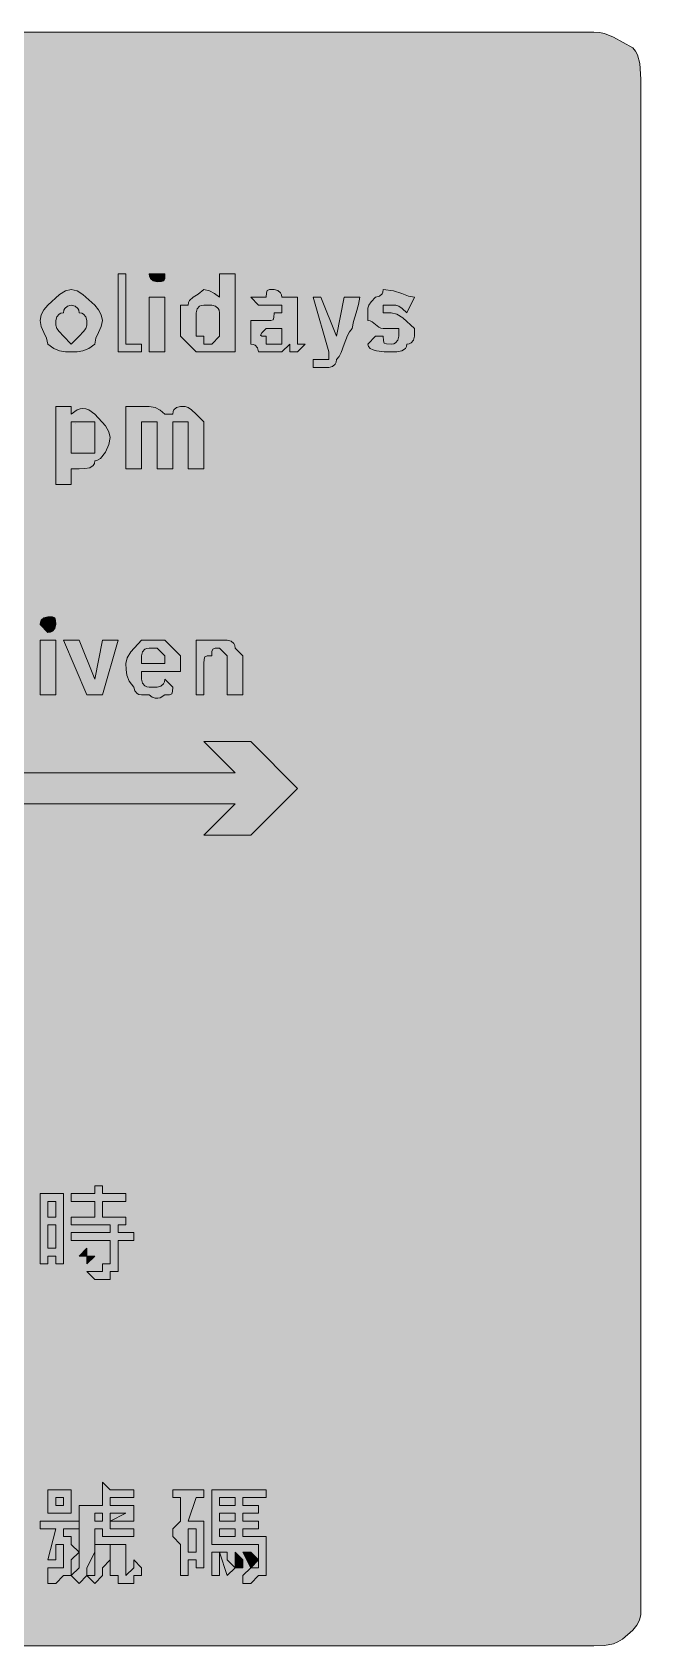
# Model space of a CAD drawing. Header units: metres. Extents: x 9 to 558, y 11 to 259.
# Drawn here: x 464 to 557.6, y 11 to 259.4 of the extents above; entities that cross this region are included whole.
import ezdxf

# ---------------------------------------------------------------- set-up
doc = ezdxf.new("R2010")
doc.units = ezdxf.units.M
for name, color, linetype, true_color in [('FILL_BLUE_0000FF', 7, 'Continuous', 0x0000ff), ('FILL_WHITE_FFFFFF', 7, 'Continuous', 0xffffff), ('STROKE_WHITE_FFFFFF', 7, 'Continuous', 0xffffff)]:
    doc.layers.add(name, color=color, linetype=linetype, true_color=true_color)

msp = doc.modelspace()

# ---------------------------------------------------------------- hatches: boundary and pattern name
at = {"layer": 'FILL_BLUE_0000FF', "true_color": 0x0000ff}
h = msp.add_hatch(color=7, dxfattribs=at)
h.dxf.hatch_style = 1
h.paths.add_polyline_path([(551.26, 259.39), (552.02, 259.23), (553.41, 258.69), (556.41, 257.04), (556.81, 256.54), (557.1, 255.95), (557.46, 254.64), (557.61, 252.24), (557.61, 18.24), (557.61, 15.84), (557.42, 14.96), (557.01, 14.19), (556.41, 13.44), (554.8, 12.05), (554.09, 11.63), (553.41, 11.34), (552.02, 11.08), (550.41, 11.04), (16.41, 11.04), (14.01, 11.04), (13.13, 11.75), (12.36, 12.24), (11.82, 12.73), (11.66, 13.04), (11.61, 13.44), (10.82, 13.89), (10.22, 14.36), (9.8, 14.85), (9.51, 15.39), (9.25, 16.65), (9.21, 18.24), (9.21, 252.24), (9.21, 254.64), (11.61, 257.04), (12.36, 257.64), (13.13, 258.05), (14.01, 258.24), (14.76, 258.84), (15.53, 259.25), (16.41, 259.44), (550.41, 259.44), (551.26, 259.39)])
at = {"layer": 'FILL_WHITE_FFFFFF', "true_color": 0xffffff}
h = msp.add_hatch(color=7, dxfattribs=at)
h.dxf.hatch_style = 1
h.paths.add_polyline_path([(477.21, 222.24), (478.41, 222.24), (478.41, 212.64), (478.41, 211.44), (479.61, 211.44), (480.81, 211.44), (480.81, 210.24), (479.61, 210.24), (478.41, 210.24), (477.21, 210.24), (477.21, 211.44), (477.21, 222.24)])
h = msp.add_hatch(color=7, dxfattribs=at)
h.dxf.hatch_style = 1
h.paths.add_polyline_path([(484.39, 221.55), (484.26, 221.19), (483.9, 221.06), (483.21, 221.04), (482.61, 221.19), (482.2, 221.55), (482.06, 221.84), (482.01, 222.24), (483.21, 222.24), (484.41, 222.24), (484.39, 221.55)])
h = msp.add_hatch(color=7, dxfattribs=at)
h.dxf.hatch_style = 1
h.paths.add_polyline_path([(490.41, 210.24), (489.21, 210.24), (486.81, 212.64), (486.81, 217.44), (488.01, 217.44), (488.06, 217.84), (488.22, 218.15), (488.76, 218.64), (489.53, 219.13), (490.41, 219.84), (491.29, 219.65), (492.06, 219.24), (492.81, 218.64), (492.81, 222.24), (495.21, 222.24), (495.21, 210.24), (492.81, 210.24), (491.61, 210.24), (490.41, 210.24)])
h.paths.add_polyline_path([(492.81, 213.84), (492.81, 215.04), (492.81, 216.24), (492.76, 216.64), (492.62, 216.93), (492.21, 217.29), (491.61, 217.44), (490.41, 217.44), (490.01, 217.39), (489.72, 217.25), (489.36, 216.84), (489.21, 216.24), (489.21, 212.64), (490.41, 212.64), (490.41, 211.44), (491.61, 211.44), (492.81, 212.64), (492.81, 213.84)], flags=16)
h = msp.add_hatch(color=7, dxfattribs=at)
h.dxf.hatch_style = 1
h.paths.add_polyline_path([(465.81, 216.69), (466.41, 217.44), (468.21, 219.09), (469.11, 219.63), (470.01, 219.84), (470.91, 219.63), (471.81, 219.09), (473.61, 217.44), (474.21, 216.69), (474.62, 215.92), (474.81, 215.04), (474.62, 214.14), (474.21, 213.24), (473.8, 212.34), (473.61, 211.44), (472.71, 210.75), (471.81, 210.39), (470.91, 210.26), (470.01, 210.24), (469.11, 210.26), (468.21, 210.39), (467.31, 210.75), (466.41, 211.44), (466.22, 212.34), (465.81, 213.24), (465.4, 214.14), (465.21, 215.04), (465.4, 215.92), (465.81, 216.69)])
h.paths.add_polyline_path([(469, 216.93), (468.86, 216.64), (468.81, 216.24), (468.41, 216.19), (468.12, 216.05), (467.76, 215.64), (467.61, 215.04), (467.63, 214.33), (467.76, 213.84), (468.12, 213.35), (468.81, 212.64), (470.01, 211.44), (471.21, 212.64), (471.9, 213.35), (472.26, 213.84), (472.39, 214.33), (472.41, 215.04), (472.26, 215.64), (471.9, 216.05), (471.61, 216.19), (471.21, 216.24), (471.16, 216.64), (471.02, 216.93), (470.61, 217.29), (470.01, 217.44), (469.41, 217.29), (469, 216.93)], flags=16)
h = msp.add_hatch(color=7, dxfattribs=at)
h.dxf.hatch_style = 1
h.paths.add_polyline_path([(482.01, 210.24), (482.01, 218.64), (484.41, 218.64), (484.41, 210.24), (482.01, 210.24)])
h = msp.add_hatch(color=7, dxfattribs=at)
h.dxf.hatch_style = 1
h.paths.add_polyline_path([(498.66, 210.84), (498.3, 211.25), (498.01, 211.39), (497.61, 211.44), (497.61, 212.64), (497.61, 215.04), (498.81, 215.04), (500.01, 215.04), (500.7, 215.06), (501.06, 215.19), (501.19, 215.55), (501.21, 216.24), (502.41, 216.24), (502.41, 217.44), (501.21, 217.44), (500.01, 217.44), (498.81, 217.44), (497.61, 218.64), (498.81, 218.64), (500.01, 218.64), (500.03, 219.33), (500.16, 219.69), (500.52, 219.82), (501.21, 219.84), (501.81, 219.69), (502.22, 219.33), (502.36, 219.04), (502.41, 218.64), (504.81, 218.64), (504.81, 217.44), (504.81, 215.04), (504.81, 212.64), (504.81, 211.44), (506.01, 211.44), (504.81, 210.24), (503.61, 210.24), (503.61, 211.44), (502.41, 210.24), (500.01, 210.24), (498.81, 210.24), (498.66, 210.84)])
h.paths.add_polyline_path([(502.41, 211.44), (502.41, 212.64), (502.41, 213.84), (501.21, 213.84), (500.01, 213.84), (499.33, 213.15), (499.11, 212.79), (499.33, 212.66), (500.01, 212.64), (500.01, 211.44), (501.21, 211.44), (502.41, 211.44)], flags=16)
h = msp.add_hatch(color=7, dxfattribs=at)
h.dxf.hatch_style = 1
h.paths.add_polyline_path([(509.61, 210.24), (507.21, 218.64), (508.41, 218.64), (510.81, 212.64), (512.01, 218.64), (514.41, 218.64), (514.22, 217.55), (513.81, 216.24), (513.4, 214.93), (513.21, 213.84), (512.81, 213.34), (512.5, 212.75), (512.01, 211.44), (511.52, 210.13), (511.21, 209.54), (510.81, 209.04), (510.76, 208.64), (510.62, 208.35), (510.21, 207.99), (509.61, 207.84), (508.41, 207.84), (507.21, 207.84), (507.21, 209.04), (508.41, 209.04), (509.61, 209.04), (509.61, 210.24)])
h = msp.add_hatch(color=7, dxfattribs=at)
h.dxf.hatch_style = 1
h.paths.add_polyline_path([(519.21, 216.24), (520.11, 216.03), (521.01, 215.49), (522.81, 213.84), (522.81, 212.64), (522.66, 212.04), (522.3, 211.63), (522.01, 211.49), (521.61, 211.44), (521.56, 211.04), (521.4, 210.75), (520.86, 210.39), (520.09, 210.26), (519.21, 210.24), (518.14, 210.26), (516.96, 210.39), (516.43, 210.53), (516, 210.75), (515.72, 211.04), (515.61, 211.44), (516.81, 212.64), (518.01, 212.64), (518.03, 211.95), (518.16, 211.59), (518.52, 211.46), (519.21, 211.44), (519.61, 211.49), (519.9, 211.63), (520.26, 212.04), (520.41, 212.64), (520.41, 213.84), (519.21, 213.84), (518.01, 213.84), (517.61, 213.89), (517.3, 214.03), (516.81, 214.44), (516.32, 214.85), (516.01, 214.99), (515.61, 215.04), (515.61, 216.24), (515.63, 216.95), (515.76, 217.44), (516.12, 217.93), (516.81, 218.64), (517.41, 218.79), (517.82, 219.15), (517.96, 219.44), (518.01, 219.84), (519.6, 219.65), (520.86, 219.24), (521.89, 218.83), (522.81, 218.64), (521.61, 216.24), (520.9, 216.93), (520.41, 217.29), (519.92, 217.42), (519.21, 217.44), (518.01, 217.44), (518.01, 216.24), (519.21, 216.24)])
h = msp.add_hatch(color=7, dxfattribs=at)
h.dxf.hatch_style = 1
h.paths.add_polyline_path([(471.36, 201.48), (471.81, 201.54), (472.26, 201.48), (472.71, 201.31), (473.61, 200.64), (475.26, 198.84), (475.8, 197.94), (476.01, 197.04), (475.8, 195.97), (475.26, 194.79), (474.49, 193.83), (474.06, 193.55), (473.61, 193.44), (473.56, 193.04), (473.4, 192.75), (472.86, 192.39), (472.09, 192.26), (471.21, 192.24), (470.01, 192.24), (470.01, 189.84), (467.61, 189.84), (467.61, 201.84), (470.01, 201.84), (470.01, 200.64), (470.91, 201.31), (471.36, 201.48)])
h.paths.add_polyline_path([(470.01, 195.84), (470.01, 194.64), (472.41, 194.64), (473.61, 194.64), (473.61, 199.44), (471.21, 199.44), (470.01, 199.44), (470.01, 198.24), (470.01, 195.84)], flags=16)
h = msp.add_hatch(color=7, dxfattribs=at)
h.dxf.hatch_style = 1
h.paths.add_polyline_path([(482.89, 201.65), (483.66, 201.24), (484.41, 200.64), (485.61, 200.64), (485.66, 201.04), (485.8, 201.33), (486.21, 201.69), (486.81, 201.84), (487.52, 201.82), (488.01, 201.69), (488.5, 201.33), (489.21, 200.64), (490.41, 199.44), (490.41, 192.24), (488.01, 192.24), (488.01, 198.24), (488.01, 199.44), (486.81, 199.44), (485.61, 199.44), (485.61, 198.24), (485.61, 192.24), (483.21, 192.24), (483.21, 198.24), (483.21, 199.44), (482.01, 199.44), (480.81, 199.44), (480.81, 198.24), (480.81, 192.24), (478.41, 192.24), (478.41, 201.84), (480.81, 201.84), (482.01, 201.84), (482.89, 201.65)])
h = msp.add_hatch(color=7, dxfattribs=at)
h.dxf.hatch_style = 1
h.paths.add_polyline_path([(467.46, 167.64), (467.1, 167.23), (466.81, 167.09), (466.41, 167.04), (465.21, 168.24), (465.26, 168.64), (465.4, 168.93), (465.81, 169.29), (466.41, 169.44), (467.1, 169.42), (467.46, 169.29), (467.59, 168.93), (467.61, 168.24), (467.46, 167.64)])
h = msp.add_hatch(color=7, dxfattribs=at)
h.dxf.hatch_style = 1
h.paths.add_polyline_path([(465.21, 157.44), (465.21, 165.84), (467.61, 165.84), (467.61, 157.44), (465.21, 157.44)])
h = msp.add_hatch(color=7, dxfattribs=at)
h.dxf.hatch_style = 1
h.paths.add_polyline_path([(477.21, 165.84), (474.81, 157.44), (472.41, 157.44), (468.81, 165.84), (471.21, 165.84), (473.61, 159.84), (474.81, 165.84), (477.21, 165.84)])
h = msp.add_hatch(color=7, dxfattribs=at)
h.dxf.hatch_style = 1
h.paths.add_polyline_path([(480.41, 157.49), (480.12, 157.63), (479.76, 158.04), (479.61, 158.64), (478.92, 159.54), (478.56, 160.44), (478.43, 161.34), (478.41, 162.24), (478.62, 163.14), (479.16, 164.04), (480.81, 165.84), (484.41, 165.84), (486.81, 163.44), (486.81, 161.04), (480.81, 161.04), (480.81, 159.84), (480.96, 159.24), (481.32, 158.83), (481.61, 158.69), (482.01, 158.64), (483.21, 158.64), (483.81, 158.79), (484.22, 159.15), (484.36, 159.44), (484.41, 159.84), (485.61, 158.64), (485.59, 157.95), (485.46, 157.59), (485.1, 157.46), (484.41, 157.44), (483.66, 156.99), (483.3, 156.91), (482.89, 156.93), (482.46, 157.1), (482.01, 157.44), (480.81, 157.44), (480.41, 157.49)])
h.paths.add_polyline_path([(484.41, 163.44), (483.21, 164.64), (482.01, 164.64), (481.61, 164.59), (481.32, 164.45), (480.96, 164.04), (480.81, 163.44), (480.81, 162.24), (484.41, 162.24), (484.41, 163.44)], flags=16)
h = msp.add_hatch(color=7, dxfattribs=at)
h.dxf.hatch_style = 1
h.paths.add_polyline_path([(492.12, 164.62), (491.76, 164.49), (491.63, 164.13), (491.61, 163.44), (490.92, 163.42), (490.56, 163.29), (490.43, 162.93), (490.41, 162.24), (490.41, 157.44), (489.21, 157.44), (489.21, 165.84), (490.41, 165.84), (492.81, 165.84), (494.01, 165.84), (494.61, 165.69), (495.02, 165.33), (495.16, 165.04), (495.21, 164.64), (496.41, 163.44), (496.41, 157.44), (494.01, 157.44), (494.01, 163.44), (492.81, 164.64), (492.12, 164.62)])
h = msp.add_hatch(color=7, dxfattribs=at)
h.dxf.hatch_style = 1
h.paths.add_polyline_path([(62.01, 140.64), (62.01, 145.44), (495.21, 145.44), (490.41, 150.24), (497.61, 150.24), (504.81, 143.04), (497.61, 135.84), (490.41, 135.84), (495.21, 140.64), (62.01, 140.64)])
h = msp.add_hatch(color=7, dxfattribs=at)
h.dxf.hatch_style = 1
h.paths.add_polyline_path([(467.61, 69.84), (467.61, 71.04), (466.41, 71.04), (466.41, 69.84), (465.21, 69.84), (465.21, 80.64), (468.81, 80.64), (468.81, 69.84), (467.61, 69.84)])
h.paths.add_polyline_path([(466.41, 79.44), (466.41, 77.04), (467.61, 77.04), (467.61, 79.44), (466.41, 79.44)], flags=16)
h.paths.add_polyline_path([(467.61, 75.84), (466.41, 75.84), (466.41, 72.24), (467.61, 72.24), (467.61, 75.84)], flags=16)
h = msp.add_hatch(color=7, dxfattribs=at)
h.dxf.hatch_style = 1
h.paths.add_polyline_path([(473.61, 79.44), (470.01, 79.44), (470.01, 80.64), (473.61, 80.64), (473.61, 81.84), (474.81, 81.84), (474.81, 80.64), (478.41, 80.64), (478.41, 79.44), (474.81, 79.44), (474.81, 77.04), (478.41, 77.04), (478.41, 75.84), (477.21, 75.84), (477.21, 74.64), (479.61, 74.64), (479.61, 73.44), (477.21, 73.44), (477.21, 69.84), (477.21, 68.64), (476.01, 68.64), (476.01, 67.44), (474.81, 67.44), (473.61, 67.44), (472.41, 68.64), (474.81, 68.64), (474.81, 69.84), (476.01, 69.84), (476.01, 73.44), (470.01, 73.44), (470.01, 74.64), (476.01, 74.64), (476.01, 75.84), (470.01, 75.84), (470.01, 77.04), (473.61, 77.04), (473.61, 79.44)])
h = msp.add_hatch(color=7, dxfattribs=at)
h.dxf.hatch_style = 1
h.paths.add_polyline_path([(472.41, 71.04), (471.21, 71.04), (472.41, 72.24), (472.41, 71.04)])
h = msp.add_hatch(color=7, dxfattribs=at)
h.dxf.hatch_style = 1
h.paths.add_polyline_path([(472.41, 71.04), (473.61, 71.04), (472.41, 69.84), (472.41, 71.04)])
h = msp.add_hatch(color=7, dxfattribs=at)
h.dxf.hatch_style = 1
h.paths.add_polyline_path([(470.01, 31.44), (466.41, 31.44), (466.41, 35.04), (470.01, 35.04), (470.01, 31.44)])
h.paths.add_polyline_path([(468.81, 33.84), (467.61, 33.84), (467.61, 32.64), (468.81, 32.64), (468.81, 33.84)], flags=16)
h = msp.add_hatch(color=7, dxfattribs=at)
h.dxf.hatch_style = 1
h.paths.add_polyline_path([(478.41, 27.84), (476.01, 27.84), (474.81, 27.84), (474.81, 29.04), (473.61, 29.04), (473.61, 26.64), (473.61, 25.44), (472.41, 23.04), (472.41, 21.84), (471.21, 20.64), (470.01, 21.84), (471.21, 23.04), (471.21, 24.24), (471.21, 25.44), (471.21, 27.84), (471.21, 32.64), (474.81, 32.64), (474.81, 36.24), (476.01, 35.04), (479.61, 35.04), (479.61, 33.84), (476.01, 33.84), (476.01, 32.64), (479.61, 32.64), (479.61, 30.24), (478.41, 30.24), (476.01, 30.24), (476.01, 29.04), (478.41, 29.04), (479.61, 29.04), (479.61, 27.84), (478.41, 27.84)])
h.paths.add_polyline_path([(478.41, 31.44), (476.01, 31.44), (476.01, 30.24), (478.41, 31.44)], flags=16)
h.paths.add_polyline_path([(474.81, 31.44), (473.61, 31.44), (473.61, 30.24), (474.81, 30.24), (474.81, 31.44)], flags=16)
h = msp.add_hatch(color=7, dxfattribs=at)
h.dxf.hatch_style = 1
h.paths.add_polyline_path([(486.81, 30.24), (486.81, 31.44), (486.81, 33.84), (485.61, 33.84), (485.61, 35.04), (490.41, 35.04), (490.41, 33.84), (489.21, 33.84), (488.01, 30.24), (490.41, 30.24), (490.41, 23.04), (489.21, 23.04), (489.21, 24.24), (488.01, 24.24), (488.01, 21.84), (486.81, 21.84), (486.81, 26.64), (485.61, 27.84), (485.61, 29.04), (486.81, 30.24)])
h.paths.add_polyline_path([(489.21, 29.04), (488.01, 29.04), (488.01, 25.44), (489.21, 25.44), (489.21, 29.04)], flags=16)
h = msp.add_hatch(color=7, dxfattribs=at)
h.dxf.hatch_style = 1
h.paths.add_polyline_path([(496.41, 32.64), (498.81, 32.64), (498.81, 31.44), (496.41, 31.44), (496.41, 30.24), (498.81, 30.24), (498.81, 29.04), (496.41, 29.04), (496.41, 27.84), (500.01, 27.84), (500.01, 26.64), (500.01, 25.44), (500.01, 24.24), (500.01, 23.04), (500.01, 21.84), (498.81, 21.84), (497.61, 20.64), (496.41, 20.64), (496.41, 21.84), (497.61, 23.04), (498.81, 23.04), (498.81, 24.24), (498.81, 25.44), (498.81, 26.64), (492.81, 26.64), (491.61, 26.64), (491.61, 35.04), (500.01, 35.04), (500.01, 33.84), (496.41, 33.84), (496.41, 32.64)])
h.paths.add_polyline_path([(492.81, 27.84), (495.21, 27.84), (495.21, 29.04), (492.81, 29.04), (492.81, 27.84)], flags=16)
h.paths.add_polyline_path([(492.81, 33.84), (492.81, 32.64), (495.21, 32.64), (495.21, 33.84), (492.81, 33.84)], flags=16)
h.paths.add_polyline_path([(495.21, 31.44), (492.81, 31.44), (492.81, 30.24), (495.21, 30.24), (495.21, 31.44)], flags=16)
h = msp.add_hatch(color=7, dxfattribs=at)
h.dxf.hatch_style = 1
h.paths.add_polyline_path([(471.21, 30.24), (471.21, 29.04), (468.81, 29.04), (468.81, 27.84), (470.01, 27.84), (470.01, 26.64), (471.21, 25.44), (470.01, 24.24), (470.01, 23.04), (470.01, 21.84), (468.81, 21.84), (467.61, 20.64), (466.41, 20.64), (466.41, 23.04), (467.61, 23.04), (468.81, 23.04), (468.81, 24.24), (468.81, 25.44), (468.81, 26.64), (467.61, 26.64), (467.61, 24.24), (466.41, 24.24), (467.61, 29.04), (465.21, 29.04), (465.21, 30.24), (471.21, 30.24)])
h = msp.add_hatch(color=7, dxfattribs=at)
h.dxf.hatch_style = 1
h.paths.add_polyline_path([(473.61, 21.84), (473.61, 23.04), (473.61, 24.24), (473.61, 26.64), (474.81, 26.64), (476.01, 26.64), (476.01, 24.24), (474.81, 23.04), (474.81, 21.84), (473.61, 20.64), (472.41, 21.84), (473.61, 21.84)])
h = msp.add_hatch(color=7, dxfattribs=at)
h.dxf.hatch_style = 1
h.paths.add_polyline_path([(477.21, 26.64), (478.41, 26.64), (478.41, 25.44), (478.41, 23.04), (478.41, 21.84), (479.61, 23.04), (479.61, 24.24), (480.81, 23.04), (480.81, 21.84), (479.61, 21.84), (479.61, 20.64), (478.41, 20.64), (477.21, 20.64), (477.21, 21.84), (476.01, 21.84), (476.01, 23.04), (476.01, 26.64), (477.21, 26.64)])
h = msp.add_hatch(color=7, dxfattribs=at)
h.dxf.hatch_style = 1
h.paths.add_polyline_path([(491.61, 25.44), (492.81, 25.44), (492.81, 24.24), (492.81, 21.84), (491.61, 21.84), (491.61, 25.44)])
h = msp.add_hatch(color=7, dxfattribs=at)
h.dxf.hatch_style = 1
h.paths.add_polyline_path([(492.81, 25.44), (494.01, 25.44), (494.01, 24.24), (495.21, 23.04), (494.01, 21.84), (492.81, 25.44)])
h = msp.add_hatch(color=7, dxfattribs=at)
h.dxf.hatch_style = 1
h.paths.add_polyline_path([(495.21, 25.44), (496.41, 24.24), (496.41, 23.04), (495.21, 23.04), (495.21, 25.44)])
h = msp.add_hatch(color=7, dxfattribs=at)
h.dxf.hatch_style = 1
h.paths.add_polyline_path([(496.41, 25.44), (497.61, 25.44), (498.81, 24.24), (497.61, 23.04), (496.41, 25.44)])

# ---------------------------------------------------------------- linework, layer by layer
at = {"layer": 'FILL_BLUE_0000FF', "lineweight": 0, "true_color": 0x0000ff}
msp.add_lwpolyline([(16.41, 259.44), (550.41, 259.44), (551.26, 259.39), (552.02, 259.23), (553.41, 258.69), (556.41, 257.04), (556.81, 256.54), (557.1, 255.95), (557.46, 254.64), (557.61, 252.24), (557.61, 18.24), (557.61, 15.84), (557.42, 14.96), (557.01, 14.19), (556.41, 13.44), (554.8, 12.05), (554.09, 11.63), (553.41, 11.34), (552.02, 11.08), (550.41, 11.04), (16.41, 11.04)], dxfattribs=at)
at = {"layer": 'FILL_WHITE_FFFFFF', "lineweight": 0, "true_color": 0xffffff}
for points in [[(477.21, 222.24), (478.41, 222.24), (478.41, 212.64), (478.41, 211.44), (479.61, 211.44), (480.81, 211.44), (480.81, 210.24), (479.61, 210.24), (478.41, 210.24), (477.21, 210.24), (477.21, 211.44)], [(484.39, 221.55), (484.26, 221.19), (483.9, 221.06), (483.21, 221.04), (482.61, 221.19), (482.2, 221.55), (482.06, 221.84), (482.01, 222.24), (483.21, 222.24), (484.41, 222.24)], [(490.41, 210.24), (489.21, 210.24), (486.81, 212.64), (486.81, 217.44), (488.01, 217.44), (488.06, 217.84), (488.22, 218.15), (488.76, 218.64), (489.53, 219.13), (490.41, 219.84), (491.29, 219.65), (492.06, 219.24), (492.81, 218.64), (492.81, 222.24), (495.21, 222.24), (495.21, 210.24), (492.81, 210.24), (491.61, 210.24)], [(465.81, 216.69), (466.41, 217.44), (468.21, 219.09), (469.11, 219.63), (470.01, 219.84), (470.91, 219.63), (471.81, 219.09), (473.61, 217.44), (474.21, 216.69), (474.62, 215.92), (474.81, 215.04), (474.62, 214.14), (474.21, 213.24), (473.8, 212.34), (473.61, 211.44), (472.71, 210.75), (471.81, 210.39), (470.91, 210.26), (470.01, 210.24), (469.11, 210.26), (468.21, 210.39), (467.31, 210.75), (466.41, 211.44), (466.22, 212.34), (465.81, 213.24), (465.4, 214.14), (465.21, 215.04), (465.4, 215.92)], [(482.01, 210.24), (482.01, 218.64), (484.41, 218.64), (484.41, 210.24)], [(498.66, 210.84), (498.3, 211.25), (498.01, 211.39), (497.61, 211.44), (497.61, 212.64), (497.61, 215.04), (498.81, 215.04), (500.01, 215.04), (500.7, 215.06), (501.06, 215.19), (501.19, 215.55), (501.21, 216.24), (502.41, 216.24), (502.41, 217.44), (501.21, 217.44), (500.01, 217.44), (498.81, 217.44), (497.61, 218.64), (498.81, 218.64), (500.01, 218.64), (500.03, 219.33), (500.16, 219.69), (500.52, 219.82), (501.21, 219.84), (501.81, 219.69), (502.22, 219.33), (502.36, 219.04), (502.41, 218.64), (504.81, 218.64), (504.81, 217.44), (504.81, 215.04), (504.81, 212.64), (504.81, 211.44), (506.01, 211.44), (504.81, 210.24), (503.61, 210.24), (503.61, 211.44), (502.41, 210.24), (500.01, 210.24), (498.81, 210.24)], [(509.61, 210.24), (507.21, 218.64), (508.41, 218.64), (510.81, 212.64), (512.01, 218.64), (514.41, 218.64), (514.22, 217.55), (513.81, 216.24), (513.4, 214.93), (513.21, 213.84), (512.81, 213.34), (512.5, 212.75), (512.01, 211.44), (511.52, 210.13), (511.21, 209.54), (510.81, 209.04), (510.76, 208.64), (510.62, 208.35), (510.21, 207.99), (509.61, 207.84), (508.41, 207.84), (507.21, 207.84), (507.21, 209.04), (508.41, 209.04), (509.61, 209.04)], [(519.21, 216.24), (520.11, 216.03), (521.01, 215.49), (522.81, 213.84), (522.81, 212.64), (522.66, 212.04), (522.3, 211.63), (522.01, 211.49), (521.61, 211.44), (521.56, 211.04), (521.4, 210.75), (520.86, 210.39), (520.09, 210.26), (519.21, 210.24), (518.14, 210.26), (516.96, 210.39), (516.43, 210.53), (516, 210.75), (515.72, 211.04), (515.61, 211.44), (516.81, 212.64), (518.01, 212.64), (518.03, 211.95), (518.16, 211.59), (518.52, 211.46), (519.21, 211.44), (519.61, 211.49), (519.9, 211.63), (520.26, 212.04), (520.41, 212.64), (520.41, 213.84), (519.21, 213.84), (518.01, 213.84), (517.61, 213.89), (517.3, 214.03), (516.81, 214.44), (516.32, 214.85), (516.01, 214.99), (515.61, 215.04), (515.61, 216.24), (515.63, 216.95), (515.76, 217.44), (516.12, 217.93), (516.81, 218.64), (517.41, 218.79), (517.82, 219.15), (517.96, 219.44), (518.01, 219.84), (519.6, 219.65), (520.86, 219.24), (521.89, 218.83), (522.81, 218.64), (521.61, 216.24), (520.9, 216.93), (520.41, 217.29), (519.92, 217.42), (519.21, 217.44), (518.01, 217.44), (518.01, 216.24)], [(469, 216.93), (468.86, 216.64), (468.81, 216.24), (468.41, 216.19), (468.12, 216.05), (467.76, 215.64), (467.61, 215.04), (467.63, 214.33), (467.76, 213.84), (468.12, 213.35), (468.81, 212.64), (470.01, 211.44), (471.21, 212.64), (471.9, 213.35), (472.26, 213.84), (472.39, 214.33), (472.41, 215.04), (472.26, 215.64), (471.9, 216.05), (471.61, 216.19), (471.21, 216.24), (471.16, 216.64), (471.02, 216.93), (470.61, 217.29), (470.01, 217.44), (469.41, 217.29)], [(492.81, 213.84), (492.81, 215.04), (492.81, 216.24), (492.76, 216.64), (492.62, 216.93), (492.21, 217.29), (491.61, 217.44), (490.41, 217.44), (490.01, 217.39), (489.72, 217.25), (489.36, 216.84), (489.21, 216.24), (489.21, 212.64), (490.41, 212.64), (490.41, 211.44), (491.61, 211.44), (492.81, 212.64)], [(502.41, 211.44), (502.41, 212.64), (502.41, 213.84), (501.21, 213.84), (500.01, 213.84), (499.33, 213.15), (499.11, 212.79), (499.33, 212.66), (500.01, 212.64), (500.01, 211.44), (501.21, 211.44)], [(471.36, 201.48), (471.81, 201.54), (472.26, 201.48), (472.71, 201.31), (473.61, 200.64), (475.26, 198.84), (475.8, 197.94), (476.01, 197.04), (475.8, 195.97), (475.26, 194.79), (474.49, 193.83), (474.06, 193.55), (473.61, 193.44), (473.56, 193.04), (473.4, 192.75), (472.86, 192.39), (472.09, 192.26), (471.21, 192.24), (470.01, 192.24), (470.01, 189.84), (467.61, 189.84), (467.61, 201.84), (470.01, 201.84), (470.01, 200.64), (470.91, 201.31)], [(482.89, 201.65), (483.66, 201.24), (484.41, 200.64), (485.61, 200.64), (485.66, 201.04), (485.8, 201.33), (486.21, 201.69), (486.81, 201.84), (487.52, 201.82), (488.01, 201.69), (488.5, 201.33), (489.21, 200.64), (490.41, 199.44), (490.41, 192.24), (488.01, 192.24), (488.01, 198.24), (488.01, 199.44), (486.81, 199.44), (485.61, 199.44), (485.61, 198.24), (485.61, 192.24), (483.21, 192.24), (483.21, 198.24), (483.21, 199.44), (482.01, 199.44), (480.81, 199.44), (480.81, 198.24), (480.81, 192.24), (478.41, 192.24), (478.41, 201.84), (480.81, 201.84), (482.01, 201.84)], [(470.01, 195.84), (470.01, 194.64), (472.41, 194.64), (473.61, 194.64), (473.61, 199.44), (471.21, 199.44), (470.01, 199.44), (470.01, 198.24)], [(467.46, 167.64), (467.1, 167.23), (466.81, 167.09), (466.41, 167.04), (465.21, 168.24), (465.26, 168.64), (465.4, 168.93), (465.81, 169.29), (466.41, 169.44), (467.1, 169.42), (467.46, 169.29), (467.59, 168.93), (467.61, 168.24)], [(465.21, 157.44), (465.21, 165.84), (467.61, 165.84), (467.61, 157.44)], [(477.21, 165.84), (474.81, 157.44), (472.41, 157.44), (468.81, 165.84), (471.21, 165.84), (473.61, 159.84), (474.81, 165.84)], [(480.41, 157.49), (480.12, 157.63), (479.76, 158.04), (479.61, 158.64), (478.92, 159.54), (478.56, 160.44), (478.43, 161.34), (478.41, 162.24), (478.62, 163.14), (479.16, 164.04), (480.81, 165.84), (484.41, 165.84), (486.81, 163.44), (486.81, 161.04), (480.81, 161.04), (480.81, 159.84), (480.96, 159.24), (481.32, 158.83), (481.61, 158.69), (482.01, 158.64), (483.21, 158.64), (483.81, 158.79), (484.22, 159.15), (484.36, 159.44), (484.41, 159.84), (485.61, 158.64), (485.59, 157.95), (485.46, 157.59), (485.1, 157.46), (484.41, 157.44), (483.66, 156.99), (483.3, 156.91), (482.89, 156.93), (482.46, 157.1), (482.01, 157.44), (480.81, 157.44)], [(484.41, 163.44), (483.21, 164.64), (482.01, 164.64), (481.61, 164.59), (481.32, 164.45), (480.96, 164.04), (480.81, 163.44), (480.81, 162.24), (484.41, 162.24)], [(492.12, 164.62), (491.76, 164.49), (491.63, 164.13), (491.61, 163.44), (490.92, 163.42), (490.56, 163.29), (490.43, 162.93), (490.41, 162.24), (490.41, 157.44), (489.21, 157.44), (489.21, 165.84), (490.41, 165.84), (492.81, 165.84), (494.01, 165.84), (494.61, 165.69), (495.02, 165.33), (495.16, 165.04), (495.21, 164.64), (496.41, 163.44), (496.41, 157.44), (494.01, 157.44), (494.01, 163.44), (492.81, 164.64)], [(62.01, 140.64), (62.01, 145.44), (495.21, 145.44), (490.41, 150.24), (497.61, 150.24), (504.81, 143.04), (497.61, 135.84), (490.41, 135.84), (495.21, 140.64)], [(467.61, 69.84), (467.61, 71.04), (466.41, 71.04), (466.41, 69.84), (465.21, 69.84), (465.21, 80.64), (468.81, 80.64), (468.81, 69.84)], [(473.61, 79.44), (470.01, 79.44), (470.01, 80.64), (473.61, 80.64), (473.61, 81.84), (474.81, 81.84), (474.81, 80.64), (478.41, 80.64), (478.41, 79.44), (474.81, 79.44), (474.81, 77.04), (478.41, 77.04), (478.41, 75.84), (477.21, 75.84), (477.21, 74.64), (479.61, 74.64), (479.61, 73.44), (477.21, 73.44), (477.21, 69.84), (477.21, 68.64), (476.01, 68.64), (476.01, 67.44), (474.81, 67.44), (473.61, 67.44), (472.41, 68.64), (474.81, 68.64), (474.81, 69.84), (476.01, 69.84), (476.01, 73.44), (470.01, 73.44), (470.01, 74.64), (476.01, 74.64), (476.01, 75.84), (470.01, 75.84), (470.01, 77.04), (473.61, 77.04)], [(466.41, 79.44), (466.41, 77.04), (467.61, 77.04), (467.61, 79.44)], [(467.61, 75.84), (466.41, 75.84), (466.41, 72.24), (467.61, 72.24)], [(472.41, 71.04), (471.21, 71.04), (472.41, 72.24)], [(472.41, 71.04), (473.61, 71.04), (472.41, 69.84)], [(470.01, 31.44), (466.41, 31.44), (466.41, 35.04), (470.01, 35.04)], [(478.41, 27.84), (476.01, 27.84), (474.81, 27.84), (474.81, 29.04), (473.61, 29.04), (473.61, 26.64), (473.61, 25.44), (472.41, 23.04), (472.41, 21.84), (471.21, 20.64), (470.01, 21.84), (471.21, 23.04), (471.21, 24.24), (471.21, 25.44), (471.21, 27.84), (471.21, 32.64), (474.81, 32.64), (474.81, 36.24), (476.01, 35.04), (479.61, 35.04), (479.61, 33.84), (476.01, 33.84), (476.01, 32.64), (479.61, 32.64), (479.61, 30.24), (478.41, 30.24), (476.01, 30.24), (476.01, 29.04), (478.41, 29.04), (479.61, 29.04), (479.61, 27.84)], [(486.81, 30.24), (486.81, 31.44), (486.81, 33.84), (485.61, 33.84), (485.61, 35.04), (490.41, 35.04), (490.41, 33.84), (489.21, 33.84), (488.01, 30.24), (490.41, 30.24), (490.41, 23.04), (489.21, 23.04), (489.21, 24.24), (488.01, 24.24), (488.01, 21.84), (486.81, 21.84), (486.81, 26.64), (485.61, 27.84), (485.61, 29.04)], [(496.41, 32.64), (498.81, 32.64), (498.81, 31.44), (496.41, 31.44), (496.41, 30.24), (498.81, 30.24), (498.81, 29.04), (496.41, 29.04), (496.41, 27.84), (500.01, 27.84), (500.01, 26.64), (500.01, 25.44), (500.01, 24.24), (500.01, 23.04), (500.01, 21.84), (498.81, 21.84), (497.61, 20.64), (496.41, 20.64), (496.41, 21.84), (497.61, 23.04), (498.81, 23.04), (498.81, 24.24), (498.81, 25.44), (498.81, 26.64), (492.81, 26.64), (491.61, 26.64), (491.61, 35.04), (500.01, 35.04), (500.01, 33.84), (496.41, 33.84)], [(468.81, 33.84), (467.61, 33.84), (467.61, 32.64), (468.81, 32.64)], [(492.81, 33.84), (492.81, 32.64), (495.21, 32.64), (495.21, 33.84)], [(471.21, 30.24), (471.21, 29.04), (468.81, 29.04), (468.81, 27.84), (470.01, 27.84), (470.01, 26.64), (471.21, 25.44), (470.01, 24.24), (470.01, 23.04), (470.01, 21.84), (468.81, 21.84), (467.61, 20.64), (466.41, 20.64), (466.41, 23.04), (467.61, 23.04), (468.81, 23.04), (468.81, 24.24), (468.81, 25.44), (468.81, 26.64), (467.61, 26.64), (467.61, 24.24), (466.41, 24.24), (467.61, 29.04), (465.21, 29.04), (465.21, 30.24)], [(474.81, 31.44), (473.61, 31.44), (473.61, 30.24), (474.81, 30.24)], [(478.41, 31.44), (476.01, 31.44), (476.01, 30.24)], [(495.21, 31.44), (492.81, 31.44), (492.81, 30.24), (495.21, 30.24)], [(489.21, 29.04), (488.01, 29.04), (488.01, 25.44), (489.21, 25.44)], [(492.81, 27.84), (495.21, 27.84), (495.21, 29.04), (492.81, 29.04)], [(473.61, 21.84), (473.61, 23.04), (473.61, 24.24), (473.61, 26.64), (474.81, 26.64), (476.01, 26.64), (476.01, 24.24), (474.81, 23.04), (474.81, 21.84), (473.61, 20.64), (472.41, 21.84)], [(477.21, 26.64), (478.41, 26.64), (478.41, 25.44), (478.41, 23.04), (478.41, 21.84), (479.61, 23.04), (479.61, 24.24), (480.81, 23.04), (480.81, 21.84), (479.61, 21.84), (479.61, 20.64), (478.41, 20.64), (477.21, 20.64), (477.21, 21.84), (476.01, 21.84), (476.01, 23.04), (476.01, 26.64)], [(491.61, 25.44), (492.81, 25.44), (492.81, 24.24), (492.81, 21.84), (491.61, 21.84)], [(492.81, 25.44), (494.01, 25.44), (494.01, 24.24), (495.21, 23.04), (494.01, 21.84)], [(495.21, 25.44), (496.41, 24.24), (496.41, 23.04), (495.21, 23.04)], [(496.41, 25.44), (497.61, 25.44), (498.81, 24.24), (497.61, 23.04)]]:
    msp.add_lwpolyline(points, close=True, dxfattribs=at)
at = {"layer": 'STROKE_WHITE_FFFFFF', "lineweight": 0, "true_color": 0xffffff}
msp.add_lwpolyline([(470.61, 199.28), (470.61, 199.28)], dxfattribs=at)

doc.saveas('drawing.dxf')
